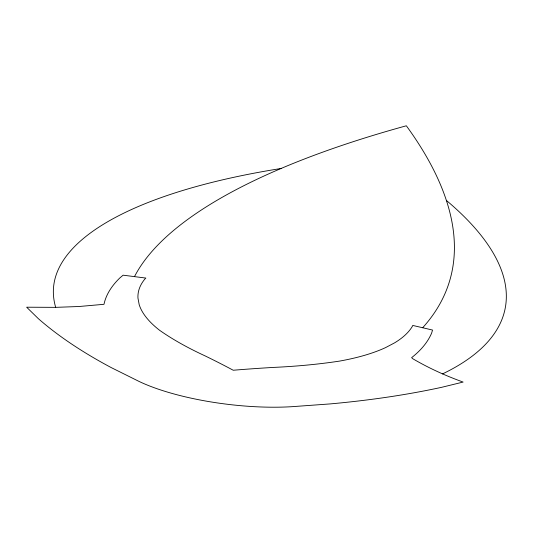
<?xml version="1.0" encoding="UTF-8"?>
<svg xmlns="http://www.w3.org/2000/svg" width="533" height="533" viewBox="0 0 533 533"><rect width="100%" height="100%" fill="white"/><g stroke="black" fill="none" stroke-linecap="round" stroke-linejoin="round"><path stroke-width="0.8" d="M55.692 307.354L79.097 306.502L103.995 304.303A382.594 120.105 3.9 0 1 119.825 277.959L123.116 275.188L145.849 278.066L144.836 279.079A223.36 73.421 5.4 0 0 137.967 298.107L139.18 304.623A223.36 73.421 5.4 0 0 159.56 330.253A376.012 129.326 3.6 0 0 205.058 355.871A724.434 152.358 11.3 0 1 231.622 369.382L233.234 370.242L235.593 370.049A614.063 127.58 4 0 1 273.269 367.424A394.267 142.544 9.4 0 0 339.488 361.108A228.184 76.486 7.8 0 0 385.679 347.549L394.413 342.952A228.184 76.486 7.8 0 0 412.262 326.496L412.742 325.43L432.549 330.054L431.617 333.118A406.039 133.39 9.8 0 1 411.623 357.65L412.775 358.729C428.759 368.11 445.695 375.785 463.117 382.068L441.63 387.318A845.605 330.806 13.5 0 1 330.06 403.921L292.131 406.672A118.919 34.152 7 0 1 139.046 381.428L111.204 367.583A756.86 266.633 0.4 0 1 38.263 318.587L26.65 307.208L55.692 307.354A497.882 159.64 3.1 0 1 281.271 168.455M422.669 327.748A1057.012 344.218 16.9 0 0 406.339 125.781A843.193 247.545 -0.8 0 0 134.483 276.627M446.407 200.448A536.771 182.526 10.8 0 1 442.51 373.919"/></g></svg>
